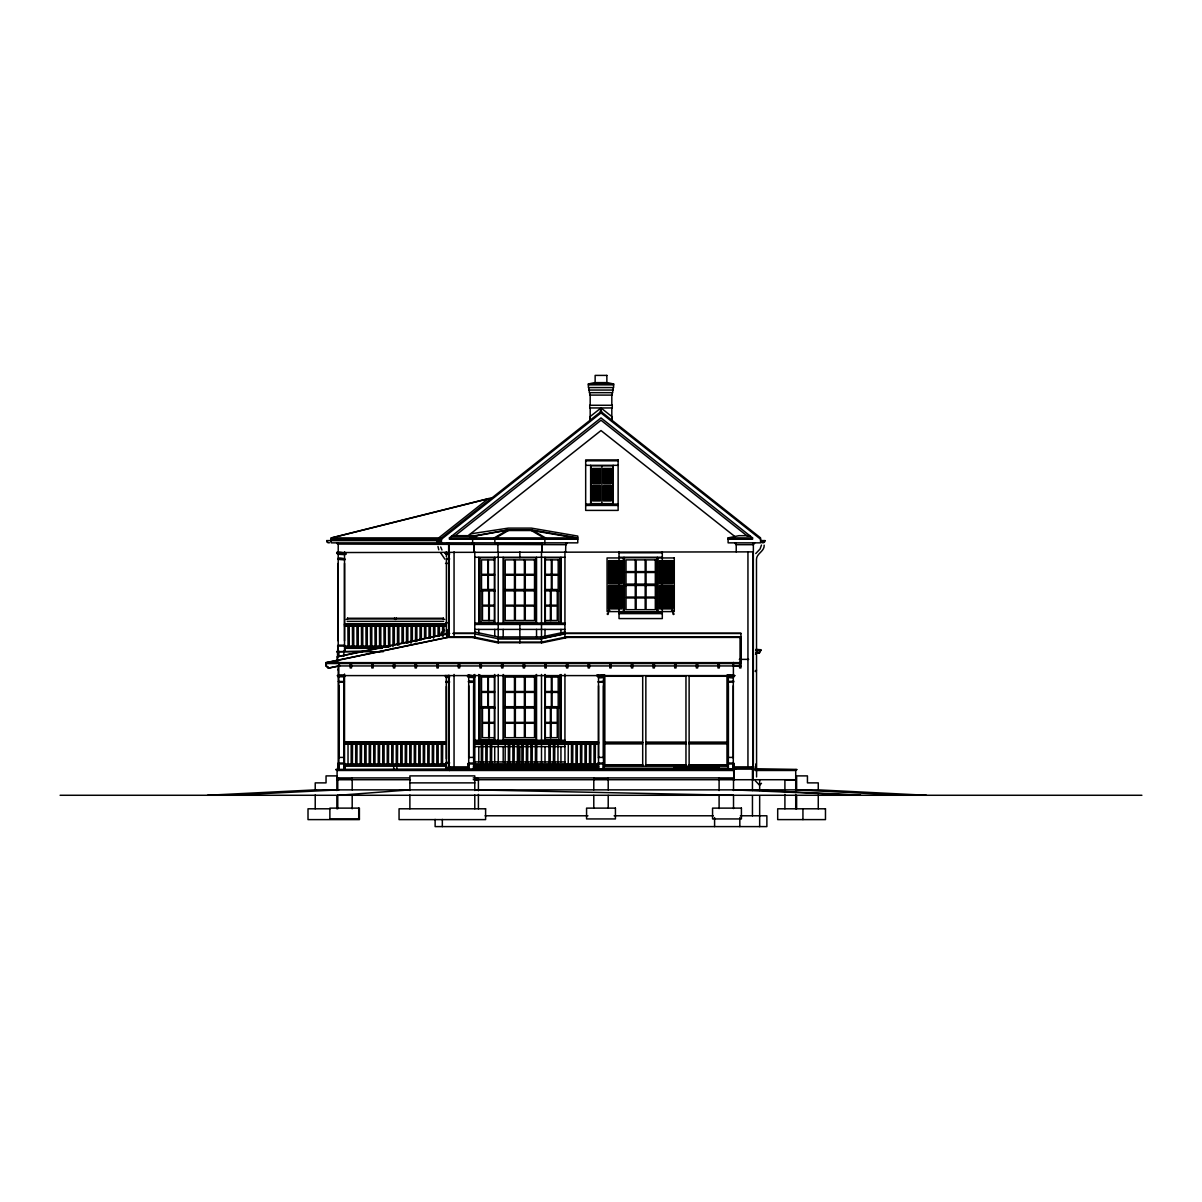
<?xml version="1.0" encoding="UTF-8"?>
<svg xmlns="http://www.w3.org/2000/svg" width="1202" height="1202" viewBox="0 0 1202 1202"><rect width="100%" height="100%" fill="white"/><g stroke="black" fill="none" stroke-linecap="round" stroke-linejoin="round"><path stroke-width="1.5" d="M449.548 636.865L325.862 662.633L326.148 666.208L328.912 668.117L339.625 665.878L338.949 662.678M733.4 665.908L733.4 662.542L733.4 674.923M740.056 662.633L740.056 637.421M343.847 768.904L343.952 763.045L338.784 763.045L338.213 763.946L338.228 768.904L338.784 763.045L338.228 763.946L344.523 763.946L343.952 763.045L343.847 768.904L343.847 674.923M473.663 674.923L473.663 768.904L473.768 763.045L468.6 763.045L468.029 768.904L468.6 763.045L468.044 763.946L604.155 763.946L603.584 763.045L598.416 763.045L598.521 768.904L598.521 674.923M603.479 674.923L603.479 768.904L603.584 763.045L604.155 763.946M733.295 768.904L733.4 763.045L728.232 763.045L727.661 763.946L733.971 763.946L733.4 763.045L733.295 768.904L733.295 675.599M473.663 768.904L473.768 763.045L474.339 768.904M603.479 768.904L603.479 762.368M473.588 544.686L473.077 543.785M754.736 542.853L753.353 544.686L736 544.686L734.843 542.853M497.297 542.853L497.388 543.635M727.676 763.946L728.232 763.045L727.661 768.904L728.337 762.368M761.467 545.047L760.04 549.044L755.742 553.551M764.172 545.182C764.577 551.357 756.689 553.341 756.479 559.185L756.584 776.943M331.166 540.6L330.866 541.726A2.194 2.194 0 0 0 331.166 540.6L331.226 539.247M760.626 539.247L601 412.932L441.435 539.247L440.248 542.553M327.845 542.553L326.659 540.6L441.329 540.6L441.074 541.726M671.542 610.586C674.052 607.746 671.587 616.806 674.247 613.967M445.131 553.16L449.548 552.544M449.548 677.432L446.167 677.432L445.04 675.599M472.461 542.853L472.687 543.635M597.169 675.599C599.437 682.075 613.922 671.933 596.943 675.599L596.943 674.923M755.712 653.062L759.439 653.062L760.866 650.357M542.027 544.13L541.786 551.868L541.877 542.853M542.207 542.853L541.847 543.71L497.853 543.71L497.478 542.853M727.766 681.474L733.851 681.218L733.295 682.39M338.228 763.946L338.784 763.045L338.889 768.904L338.799 662.527M468.044 763.946L468.6 763.045L468.705 768.904L468.705 674.923M597.845 763.946L598.416 763.045L597.845 768.904L598.521 762.384M444.605 630.329C435.364 634.551 447.685 638.502 441.134 634.491M337.537 651.033L338.213 645.173L344.553 645.219M338.213 763.045L337.537 768.904M468.705 768.228L445.717 768.243L446.393 762.384M733.536 682.03L728.337 682.12M755.487 654.219L756.509 652.836M755.487 671.572L756.509 670.19L755.157 671.047M344.523 563.362L344.523 640.891M338.213 640.891L338.213 563.362M343.847 685.741L343.847 758.086M338.889 758.086L338.889 685.741M473.663 685.741L473.663 758.086M446.393 758.762L446.393 686.417M468.705 758.086L468.705 685.741M603.479 685.741L603.479 758.086M599.197 756.734L598.521 757.41L603.479 757.41M598.521 758.086L598.521 685.741M733.295 685.741L733.295 758.086M728.337 758.086L728.337 685.741M761.482 783.313L759.574 785.222L755.262 780.714M469.937 537.895L471.68 536.212M577.771 539.247L449.428 539.247L449.428 537.895L577.771 537.895L531.239 529.917L508.506 529.917L474.94 535.671L472.641 537.895L472.641 542.853M474.835 537.895L477.059 535.746M345.545 552.544L344.643 553.401L337.206 552.544M344.749 675.599L343.847 676.456L337.987 675.599M566.773 542.853L565.872 544.686M474.565 675.599L473.663 676.456L467.803 675.599M604.381 675.599L603.479 676.456L597.619 675.599M734.197 675.599L733.295 676.456L727.435 675.599M612.043 420.324L612.043 416.718L601 407.974L589.957 416.718L589.957 420.324M438.73 537.895L488.343 498.62M601 407.974L600.264 412.166M331.226 540.6L331.226 537.895L441.435 537.895L601 411.58L760.565 537.895L760.565 542.853L728.111 542.853L728.111 537.895L738.929 535.671L749.763 535.671L747.193 535.972L601 420.234L454.807 535.972M449.428 537.895L601 417.905L752.572 537.895L752.572 539.247L728.111 539.247M468.209 535.671L601 430.556L734.843 536.513M603.659 682.075L604.035 681.218L598.115 681.819M494.247 537.895L506.553 530.683M451.561 536.212L474.384 536.212L508.506 529.917M495.765 537.895L508.341 530.533M609.79 610.586C607.145 607.746 609.594 616.806 607.085 613.967M331.226 537.895L492.294 497.628M331.797 537.895L488.087 498.83M344.583 676.756L338.153 676.756M344.583 676.531C348.37 674.547 334.366 674.547 338.153 676.531M607.31 382.612L613.621 383.964L613.621 387.57L588.379 387.57L588.379 383.964L594.689 382.612M449.548 633.259L337.311 656.638L337.311 661.115M337.311 656.863L449.548 633.484M326.764 662.633L447.805 637.421M331.872 662.482L325.862 663.639M333.946 661.851L337.687 661.07M327.951 668.117L338.799 665.908M564.94 632.057L541.501 636.925L498.229 636.94L474.79 632.057M564.94 633.634L541.501 638.517L498.229 638.517M564.94 633.86L541.501 638.743L498.229 638.743L474.79 633.86M564.94 637.24L541.501 642.123L498.229 642.123L474.79 637.24M352.411 646.781L353.764 646.781M356.919 646.781L358.271 646.781M361.426 646.781L362.779 646.781M370.441 646.781L371.794 646.781M374.949 646.781L376.301 646.781M379.456 646.781L380.809 646.781M351.179 764.652L352.532 764.652M352.411 764.893L352.532 743.662M355.687 764.652L357.039 764.652M356.919 764.893L357.039 743.662M360.194 764.652L361.547 764.652M361.426 764.893L361.547 743.662M364.702 764.652L366.054 764.652M369.209 764.652L370.562 764.652M370.441 764.893L370.562 743.662M373.717 764.652L375.069 764.652M374.949 764.893L375.069 743.662M378.224 764.652L379.577 764.652M379.456 764.893L379.577 743.662M382.732 764.652L384.084 764.652M387.239 764.652L388.592 764.652M388.471 764.893L388.592 743.662M391.747 764.652L393.099 764.652M392.979 764.893L393.099 743.662M396.254 764.652L397.607 764.652M397.486 764.893L397.607 743.662M400.762 764.652L402.114 764.652M405.269 764.652L406.622 764.652M406.501 764.893L406.622 743.662M409.777 764.652L411.129 764.652M411.009 764.893L411.129 743.662M414.284 764.652L415.637 764.652M415.516 764.893L415.637 743.662M418.792 764.652L420.144 764.652M423.299 764.652L424.652 764.652M424.531 764.893L424.652 743.662M427.807 764.652L429.159 764.652M429.039 764.893L429.159 743.662M432.314 764.652L433.667 764.652M433.546 764.893L433.667 743.662M436.822 764.652L438.174 764.652M441.329 764.652L442.682 764.652M442.561 764.893L442.682 743.662M482.573 764.893L482.678 743.662M487.08 764.893L487.186 743.662M491.588 764.893L491.693 743.662M505.11 764.893L505.216 743.662M509.618 764.893L509.723 743.662M514.125 764.893L514.231 743.662M518.633 764.893L518.738 743.662M523.14 764.893L523.246 743.662M527.648 764.893L527.753 743.662M532.155 764.893L532.261 743.662M536.663 764.893L536.768 743.662M550.185 764.893L550.291 743.662M554.693 764.893L554.798 743.662M568.215 764.893L568.321 743.662M572.723 764.893L572.828 743.662M577.23 764.893L577.336 743.662M581.738 764.893L581.843 743.662M586.245 764.893L586.351 743.662M590.753 764.893L590.858 743.662M595.26 764.893L595.366 743.662M338.663 665.878L339.625 665.878M338.889 795.273L409.882 789.864M207.495 795.273L315.675 789.864M230.033 795.273L338.889 789.864M588.379 383.964L613.621 383.964M588.379 384.865L613.621 384.865M585.674 460.817L618.128 460.817M585.674 465.324L618.128 465.324M592.661 468.975L600.324 468.975M603.479 468.975L611.142 468.975M592.661 470.328L600.324 470.328M603.479 470.328L611.142 470.328M592.661 471.68L600.324 471.68M603.479 471.68L611.142 471.68M592.661 473.032L600.324 473.032M603.479 473.032L611.142 473.032M592.661 474.384L600.324 474.384M603.479 474.384L611.142 474.384M592.661 475.737L600.324 475.737M603.479 475.737L611.142 475.737M592.661 477.089L600.324 477.089M603.479 477.089L611.142 477.089M592.661 478.441L600.324 478.441M603.479 478.441L611.142 478.441M592.661 479.793L600.324 479.793M603.479 479.793L611.142 479.793M592.661 481.146L600.324 481.146M603.479 481.146L611.142 481.146M592.661 482.498L600.324 482.498M603.479 482.498L611.142 482.498M592.661 486.104L600.324 486.104M603.479 486.104L611.142 486.104M592.661 487.456L600.324 487.456M603.479 487.456L611.142 487.456M592.661 488.808L600.324 488.808M603.479 488.808L611.142 488.808M592.661 490.161L600.324 490.161M603.479 490.161L611.142 490.161M592.661 491.513L600.324 491.513M603.479 491.513L611.142 491.513M592.661 492.865L600.324 492.865M603.479 492.865L611.142 492.865M592.661 494.217L600.324 494.217M603.479 494.217L611.142 494.217M592.661 495.57L600.324 495.57M603.479 495.57L611.142 495.57M592.661 496.922L600.324 496.922M603.479 496.922L611.142 496.922M592.661 498.274L600.324 498.274M603.479 498.274L611.142 498.274M592.661 499.626L600.324 499.626M603.479 499.626L611.142 499.626M585.674 504.089L618.128 504.089M585.674 505.441L618.128 505.441M507.439 530.533L532.291 530.533L575.202 537.895M470.493 533.868L508.341 528.114L531.389 528.114L577.771 536.077L577.771 542.853L331.226 542.853M454.01 535.671L474.94 535.671M728.111 537.895L752.572 537.895M331.121 539.247L441.435 539.247M765.073 540.6L760.626 540.6A2.194 2.194 0 0 0 762.819 542.808A2.194 2.194 0 0 0 765.013 540.6M761.467 542.162L764.172 542.162M437.889 542.357L440.503 542.357M753.353 551.868L336.635 552.544M619.03 552.77L662.302 552.77M449.548 553.401L445.386 552.544M449.548 554.377L446.167 554.377L445.161 553.326M474.79 557.277L564.94 557.277M619.03 557.277L662.302 557.277M495.224 557.728L479.102 557.728L479.102 622.636L494.488 622.636M544.506 557.728L560.628 557.728L560.628 622.636L545.242 622.636M446.393 558.434L449.548 558.434M338.213 559.336C355.311 561.244 335.854 555.594 338.032 559.291M446.393 559.336L449.548 559.336M494.593 559.877L481.521 559.877L481.521 574.301L494.593 574.301M608.648 560.913L621.719 560.913M659.628 560.913L672.669 560.913M608.648 562.266L621.719 562.266M659.628 562.266L672.669 562.266M445.521 563.392L448.226 563.392M608.648 563.618L621.719 563.618M659.628 563.618L672.669 563.618M608.648 564.97L621.719 564.97M659.628 564.97L672.669 564.97M608.648 566.322L621.719 566.322M659.628 566.322L672.669 566.322M608.648 567.675L621.719 567.675M659.628 567.675L672.669 567.675M608.648 569.027L621.719 569.027M659.628 569.027L672.669 569.027M608.648 570.379L621.719 570.379M659.628 570.379L672.669 570.379M608.648 571.731L621.719 571.731M659.628 571.731L672.669 571.731M608.648 573.084L621.719 573.084M659.628 573.084L672.669 573.084M608.648 574.436L621.719 574.436M659.628 574.436L672.669 574.436M494.593 575.202L481.521 575.202L481.521 589.506L494.593 589.506M608.648 575.788L621.719 575.788M659.628 575.788L672.669 575.788M608.648 577.14L621.719 577.14M659.628 577.14L672.669 577.14M608.648 578.493L621.719 578.493M659.628 578.493L672.669 578.493M608.648 579.845L621.719 579.845M659.628 579.845L672.669 579.845M608.648 581.197L621.719 581.197M659.628 581.197L672.669 581.197M608.648 582.549L621.719 582.549M659.628 582.549L672.669 582.549M624.439 585.449L656.893 585.449M608.648 585.96L621.719 585.96M659.628 585.96L672.669 585.96M608.648 587.312L621.719 587.312M659.628 587.312L672.669 587.312M608.648 588.664L621.719 588.664M659.628 588.664L672.669 588.664M503.638 589.506L536.092 589.506M608.648 590.017L621.719 590.017M659.628 590.017L672.669 590.017M495.224 590.858L479.929 590.858L479.929 557.728M503.638 590.858L536.092 590.858M544.506 590.858L559.801 590.858L559.801 557.728M608.648 591.369L621.719 591.369M659.628 591.369L672.669 591.369M608.648 592.721L621.719 592.721M659.628 592.721L672.669 592.721M608.648 594.073L621.719 594.073M659.628 594.073L672.669 594.073M608.648 595.426L621.719 595.426M659.628 595.426L672.669 595.426M608.648 596.778L621.719 596.778M659.628 596.778L672.669 596.778M608.648 598.13L621.719 598.13M659.628 598.13L672.669 598.13M608.648 599.482L621.719 599.482M659.628 599.482L672.669 599.482M608.648 600.835L621.719 600.835M659.628 600.835L672.669 600.835M608.648 602.187L621.719 602.187M659.628 602.187L672.669 602.187M608.648 603.539L621.719 603.539M659.628 603.539L672.669 603.539M608.648 604.891L621.719 604.891M659.628 604.891L672.669 604.891M493.992 605.177L482.483 605.177L482.483 590.858M545.738 605.177L557.262 605.177L557.262 590.858M493.992 606.078L482.483 606.078L482.483 620.502L493.992 620.502M545.738 606.078L557.262 606.078L557.262 620.502L545.738 620.502M608.648 606.244L621.719 606.244M659.628 606.244L672.669 606.244M608.648 607.596L621.719 607.596M659.628 607.596L672.669 607.596M656.893 611.713L624.439 611.818L624.439 557.728L656.893 557.728L656.893 611.818M619.03 612.269L662.302 612.269M619.03 613.621L662.302 613.621M347.573 618.264L443.358 618.264M347.573 618.94L443.358 618.94M394.557 619.165L394.557 618.053M396.239 619.165L396.36 618.053M346.236 619.391L347.318 619.391M394.917 619.391L395.999 619.391M443.598 619.391L444.68 619.391M480.56 622.531L495.224 622.531M503.638 622.531L536.092 622.531L536.092 557.728L503.638 557.728L503.638 622.636L536.092 622.636M544.506 622.531L559.17 622.531M445.521 622.726L448.226 622.726M474.79 623.087L564.94 623.087M344.523 623.988L446.393 623.988M345.77 624.349L347.799 624.349M394.451 624.349L396.48 624.349M443.132 624.349L445.161 624.349M344.523 624.439L446.393 624.439M474.79 624.439L564.94 624.439M344.523 624.664L446.393 624.664M344.523 625.791L446.393 625.791M344.523 626.017L446.393 626.017M474.79 629.397L564.94 629.397M453.154 633.259L474.79 633.259M564.94 633.259L740.958 633.259L740.958 637.421L567.644 637.421L542.643 642.679L497.087 642.679L472.085 637.466L446.904 637.421M453.154 633.484L474.79 633.484M564.94 633.484L740.958 633.484M453.154 636.865L474.79 636.865M564.94 636.865L740.958 636.865L740.958 663.534L325.862 663.534L326.418 666.193L329.093 667.936M337.537 646.075L388.021 646.075M345.199 647.202L388.021 647.202M345.199 648.329L382.431 648.329M755.863 649.726L760.986 650.357L755.818 650.357M366.7 651.033L336.635 651.709L383.273 651.709M756.013 652.145L759.589 652.145M755.712 652.836L758.988 653.062M739.32 659.372L748.696 659.372M325.862 662.633L740.958 662.633M733.4 665.653L739.606 665.653M338.694 665.938L739.606 665.938M350.158 666.193L351.51 666.193M371.794 666.193L373.146 666.193M393.43 666.193L394.782 666.193M415.066 666.193L416.418 666.193M436.927 666.193L438.279 666.193M458.338 666.193L459.69 666.193M479.974 666.193L481.326 666.193M501.61 666.193L502.962 666.193M523.246 666.193L524.598 666.193M544.882 666.193L546.234 666.193M566.518 666.193L567.87 666.193M588.154 666.193L589.506 666.193M609.79 666.193L611.142 666.193M631.426 666.193L632.778 666.193M653.062 666.193L654.414 666.193M674.698 666.193L676.05 666.193M696.334 666.193L697.686 666.193M717.97 666.193L719.322 666.193M739.606 666.193L740.958 666.193M338.213 669.093L338.032 669.95M444.935 675.599L449.548 675.599M446.393 676.456L449.548 676.456M494.593 677.072L481.521 677.072L481.521 691.496L494.593 691.496M449.548 681.489L445.837 681.489L446.212 682.345M598.521 681.489L598.521 682.39M343.847 682.12L338.889 682.12M473.663 682.12C465.595 683.322 467.353 679.761 474.234 681.474M598.521 682.12L603.479 682.12M446.393 682.39L449.548 682.39M494.593 692.397L481.521 692.397L481.521 706.701L494.593 706.701M503.638 706.701L536.092 706.701M495.224 708.053L479.929 708.053L479.929 674.923M503.638 708.053L536.092 708.053M544.506 708.053L559.801 708.053L559.801 674.923M493.992 722.372L482.483 722.372L482.483 708.053M545.738 722.372L557.262 722.372L557.262 708.053M493.992 723.273L482.483 723.273L482.483 737.697L493.992 737.697M545.738 723.273L557.262 723.273L557.262 737.697L545.738 737.697M480.56 739.726L495.224 739.726M503.638 674.923L503.638 739.831L536.092 739.726L536.092 674.923M544.506 739.726L559.17 739.726M494.488 739.831L479.102 739.831L479.102 674.923M503.638 739.831L536.092 739.831M545.242 739.831L560.628 739.831L560.628 674.923M474.79 740.282L564.94 740.282M474.79 741.634L564.94 741.634M344.193 741.859L446.062 741.859L446.062 743.888L344.193 743.888M473.663 741.859L598.521 741.859M344.193 742.31L446.062 742.31M473.663 742.31L598.521 742.31M604.831 742.31L642.694 742.31M645.85 742.31L685.966 742.31M689.122 742.31L726.985 742.31M344.193 742.535L446.062 742.535M473.663 742.535L598.521 742.535M604.831 742.535L642.694 742.535M645.85 742.535L685.966 742.535M689.122 742.535L726.985 742.535M344.193 743.662L446.062 743.662M473.663 743.662L598.521 743.662M473.663 743.888L598.521 743.888M604.831 743.888L642.694 743.888M645.85 743.888L685.966 743.888M689.122 743.888L726.985 743.888M474.79 746.592L534.695 746.592M536.543 746.592L564.94 746.592M338.889 757.41L343.847 757.41M468.705 757.41L473.663 757.41M728.337 757.41L733.295 757.41L732.619 756.734M474.79 761.918L534.695 761.918M536.543 761.918L564.94 761.918M446.363 762.429L449.548 762.429M445.717 763.285L449.548 763.285M474.339 764.622L597.845 764.622M604.831 764.848L642.694 764.848M645.85 764.848L685.966 764.848M689.122 764.848L726.985 764.848M344.869 765.073L445.386 765.073M474.339 765.073L597.845 765.073M604.831 765.073L642.694 765.073M645.85 765.073L685.966 765.073M689.122 765.073L726.985 765.073M474.339 766.2L597.845 766.2M604.155 766.2L727.661 766.2M468.029 766.876L448.196 766.876L448.196 768.228M473.438 766.876L598.701 766.876M733.971 766.876L753.804 766.876L753.804 768.228L733.971 768.228M675.824 767.552L719.096 767.552M576.314 767.958L597.454 767.958M473.438 768.228L597.845 768.228M603.479 768.183L728.337 768.183M754.961 768.904L797.076 769.581L754.961 769.581M733.971 769.13L753.128 769.13M337.086 770.482L734.197 770.482M754.976 770.482L795.724 770.482M409.597 777.919L337.762 777.919L337.762 789.864L795.724 789.864L903.904 795.273M473.257 777.919L733.52 777.919L733.52 790.54M474.79 778.596L478.396 778.596L478.396 790.766M337.762 779.272L352.186 779.272M593.788 779.272L608.212 779.272M719.096 779.272L733.52 779.272M410.423 779.722L337.086 779.722L337.086 769.581M473.257 779.722L795.724 779.722M474.79 779.948L478.396 779.948M795.724 779.948L784.906 779.948L784.906 790.766M409.882 782.878L474.79 782.878M337.311 789.864L315.224 789.864L315.224 782.878L326.042 782.878L326.042 775.891L336.86 775.891L336.86 790.525M796.625 789.864L818.261 789.864L926.442 795.273M60.1 795.273L1141.9 795.273M330.039 808.796L308.012 808.796L308.012 819.614L359.398 819.614L359.398 808.12L329.874 808.12L329.874 818.938L359.398 818.938M485.082 815.782L587.943 815.782M614.132 815.782L713.267 815.782M740.402 815.782L766.876 815.782L766.876 826.6L435.124 826.6L435.124 819.388M474.79 789.864L733.295 795.273M733.295 789.864L860.632 795.273L752.452 789.864M755.863 649.396L760.986 649.726M388.592 647.022L388.471 625.791M594.013 764.878L594.013 743.662M589.506 764.878L589.506 743.662M584.998 764.878L584.998 743.662M580.491 764.878L580.491 743.662M575.983 764.878L575.983 743.662M571.476 764.878L571.476 743.662M557.953 764.878L557.953 743.662M553.446 764.878L553.446 743.662M548.938 764.878L548.938 743.662M535.416 764.878L535.416 743.662M530.908 764.878L530.908 743.662M526.401 764.878L526.401 743.662M521.893 764.878L521.893 743.662M517.386 764.878L517.386 743.662M512.878 764.878L512.878 743.662M508.371 764.878L508.371 743.662M490.341 764.878L490.341 743.662M485.833 764.878L485.833 743.662M481.326 764.878L481.326 743.662M441.329 764.878L441.329 743.662M436.822 764.878L436.822 743.662M432.314 764.878L432.314 743.662M427.807 764.878L427.807 743.662M423.299 764.878L423.299 743.662M418.792 764.878L418.792 743.662M414.284 764.878L414.284 743.662M409.777 764.878L409.777 743.662M405.269 764.878L405.269 743.662M400.762 764.878L400.762 743.662M396.254 764.878L396.254 743.662M391.747 764.878L391.747 743.662M387.239 764.878L387.239 743.662M382.732 764.878L382.732 743.662M378.224 764.878L378.224 743.662M373.717 764.878L373.717 743.662M369.209 764.878L369.209 743.662M364.702 764.878L364.702 743.662M360.194 764.878L360.194 743.662M355.687 764.878L355.687 743.662M351.179 764.878L351.179 743.662M348.024 764.652L346.777 764.893M326.073 665.638L328.912 668.117M337.627 544.055L566.097 544.686L567.224 542.853M533.192 530.683L545.498 537.895M531.239 529.917L532.291 530.533M531.389 530.533L543.965 537.895M447.7 543.74L447.264 542.853M337.266 543.74L336.83 542.853M437.994 542.553L436.867 540.6A2.194 2.194 0 0 0 439.121 542.808A2.194 2.194 0 0 0 441.329 540.6M601 410.228L601.736 412.166M472.912 542.853L473.813 543.71M733.295 762.384L733.971 779.722M344.523 645.173L345.199 651.033M344.523 763.045L345.199 768.904M440.548 552.71L444.89 559.185M441.96 550.035L440.698 547M327.019 541.726L326.779 540.6A2.194 2.194 0 0 0 329.543 542.733M438.79 549.795L437.964 546.504M734.647 675.599C732.334 682.12 717.925 671.888 734.873 675.599L337.311 675.599M344.523 768.904L344.523 674.022M603.584 763.045L604.155 768.904M542.403 542.853L542.147 544.01M728.232 763.045L728.337 768.904L728.337 674.923M818.261 789.864L818.261 782.878L807.443 782.878L807.443 775.891L796.625 775.891L796.625 790.525M818.261 795.033L818.261 808.796M802.936 808.796L802.936 819.614M796.625 796.009L796.625 808.796M795.724 769.581L795.724 790.766M795.724 794.372L795.724 808.796M784.906 794.372L784.906 808.796M759.664 779.722L759.664 790.54M759.664 795.949L759.664 826.6M755.833 763.946L755.833 768.904M753.353 542.853L753.353 766.876M753.128 768.228L753.128 779.722M752.903 551.868L752.903 766.876M752.452 766.876L752.452 790.54M752.452 795.949L752.452 815.782M747.944 551.868L747.944 766.876M740.958 637.766L740.958 667.936L739.606 667.936L739.606 662.542M739.831 817.585L739.831 826.6M736.225 542.853L736.225 551.868M734.197 769.581L734.197 779.722M733.52 795.348L733.52 808.57M726.985 766.2L726.985 676.275L689.122 676.275L689.122 766.2M719.322 662.693L719.322 667.936L717.97 667.936L717.97 662.693M719.096 766.876L719.096 768.228M719.096 777.919L719.096 790.54M719.096 795.348L719.096 808.57M717.293 766.876L717.293 768.904M714.589 817.585L714.589 826.6M697.686 662.693L697.686 667.936L696.334 667.936L696.334 662.693M685.966 766.2L685.966 676.275L645.85 676.275L645.85 766.2M676.05 662.693L676.05 667.936L674.698 667.936L674.698 662.693M675.824 766.876L675.824 768.228M674.022 766.876L674.022 768.904M662.302 551.868L662.302 618.579L619.03 618.579L619.03 551.868M657.344 557.277L657.344 612.269M655.315 585.449L655.315 597.063L646.075 597.063L646.075 585.449M654.414 662.693L654.414 667.936L653.062 667.936L653.062 662.693M646.075 584.097L646.075 572.498L655.315 572.498L655.315 584.097L626.017 584.097L626.017 572.498L635.257 572.498L635.257 584.097M645.173 584.097L645.173 572.498L636.158 572.498L636.158 584.097M645.173 585.449L645.173 597.063L636.158 597.063L636.158 585.449M642.694 766.2L642.694 676.275L604.831 676.275L604.831 766.2M635.257 585.449L635.257 597.063L626.017 597.063L626.017 585.449M632.778 662.693L632.778 667.936L631.426 667.936L631.426 662.693M623.988 557.277L623.988 612.269M613.17 387.57L613.17 390.049L588.83 390.049L588.83 387.57M613.17 465.324L613.17 504.089M612.72 390.049L612.72 392.663L589.28 392.663L589.28 390.049M612.269 392.663L612.269 395.097L589.731 395.097L589.731 392.663M611.818 395.097L611.818 405.269M611.818 407.944L611.818 420.7M611.142 662.693L611.142 667.936L609.79 667.936L609.79 662.693M608.212 777.919L608.212 789.864M608.212 795.348L608.212 808.12M601.902 465.775L601.902 503.638M593.788 777.919L593.788 789.864M593.788 795.348L593.788 808.12M590.633 465.324L590.633 504.089M590.182 395.097L590.182 405.269M590.182 407.944L590.182 420.7M589.506 662.693L589.506 667.936L588.154 667.936L588.154 662.693M567.87 662.693L567.87 667.936L566.518 667.936L566.518 662.693M566.292 766.876L566.292 768.228M565.841 542.853L565.616 551.868M564.94 551.823L564.94 638.142M564.94 674.202L564.94 766.876M560.943 557.277L560.943 623.087M560.943 629.397L560.943 632.898M560.943 674.472L560.943 740.282M560.943 746.592L560.943 761.918M559.306 766.2L559.306 768.904M558.855 591.354L558.855 622.636M558.855 706.701L558.855 739.831M556.15 766.2L556.15 768.904M552.003 559.877L552.003 574.301M552.003 575.202L552.003 589.506M552.003 677.072L552.003 691.496M552.003 692.397L552.003 706.701M551.357 559.877L551.357 574.301M551.357 575.202L551.357 589.506M551.357 677.072L551.357 691.496M551.357 692.397L551.357 706.701M551.042 590.858L551.042 605.177M551.042 606.078L551.042 620.502M551.042 708.053L551.042 722.372M551.042 723.273L551.042 737.697M550.396 590.858L550.396 605.177M550.396 606.078L550.396 620.502M550.396 708.053L550.396 722.372M550.396 723.273L550.396 737.697M546.234 662.693L546.234 667.936L544.882 667.936L544.882 662.693M545.332 557.728L545.332 622.636M545.332 674.923L545.332 739.831M544.867 537.895L544.867 542.853M545.002 557.277L545.002 623.087M545.002 629.397L545.002 636.204M545.002 674.472L545.002 740.282M545.002 746.592L545.002 761.918M542.057 766.876L542.057 768.228M541.501 551.823L541.501 643.01M541.501 674.472L541.501 741.634M541.501 743.287L541.501 770.166M536.543 557.277L536.543 623.087M536.543 629.397L536.543 636.94M536.543 674.472L536.543 740.282M534.514 589.506L534.514 575.202L525.274 575.202L525.274 589.506M534.514 590.858L534.514 605.177L525.274 605.177L525.274 590.858M534.514 706.701L534.514 692.397L525.274 692.397L525.274 706.701M534.514 708.053L534.514 722.372L525.274 722.372L525.274 708.053M524.598 662.693L524.598 667.936L523.246 667.936L523.246 662.693M524.372 589.506L524.372 575.202L515.357 575.202L515.357 589.506M524.372 590.858L524.372 605.177L515.357 605.177L515.357 590.858M524.372 706.701L524.372 692.397L515.357 692.397L515.357 706.701M524.372 708.053L524.372 722.372L515.357 722.372L515.357 708.053M519.865 551.868L519.865 557.728M519.865 622.636L519.865 643.01M519.865 746.592L519.865 761.918M516.034 766.2L516.034 768.904M514.456 589.506L514.456 575.202L505.216 575.202L505.216 589.506M514.456 590.858L514.456 605.177L505.216 605.177L505.216 590.858M514.456 706.701L514.456 692.397L505.216 692.397L505.216 706.701M514.456 708.053L514.456 722.372L505.216 722.372L505.216 708.053M512.878 766.2L512.878 768.904M503.187 557.277L503.187 623.087M503.187 629.397L503.187 636.94M503.187 674.472L503.187 740.282M503.187 746.592L503.187 761.918M502.962 662.693L502.962 667.936L501.61 667.936L501.61 662.693M498.229 551.823L498.229 643.01M498.229 674.472L498.229 741.634M498.229 743.287L498.229 770.166M497.853 542.853L497.944 551.868M497.673 766.876L497.673 768.228M494.863 537.895L494.863 542.853M494.728 557.277L494.728 623.087M494.728 629.397L494.728 636.204M494.728 674.472L494.728 740.282M494.728 746.592L494.728 761.918M494.398 557.728L494.398 622.636M494.398 674.923L494.398 739.831M489.334 590.858L489.334 605.177M489.334 606.078L489.334 620.502M489.334 708.053L489.334 722.372M489.334 723.273L489.334 737.697M488.688 590.858L488.688 605.177M488.688 606.078L488.688 620.502M488.688 708.053L488.688 722.372M488.688 723.273L488.688 737.697M488.373 559.877L488.373 574.301M488.373 575.202L488.373 589.506M488.373 677.072L488.373 691.496M488.373 692.397L488.373 706.701M487.742 559.877L487.742 574.301M487.742 575.202L487.742 589.506M487.742 677.072L487.742 691.496M487.742 692.397L487.742 706.701M481.326 662.693L481.326 667.936L479.974 667.936L479.974 662.693M480.875 591.354L480.875 622.636M480.875 706.701L480.875 739.831M478.787 557.277L478.787 623.087M478.787 629.397L478.787 632.898M478.787 674.472L478.787 740.282M478.787 746.592L478.787 761.918M478.396 794.372L478.396 808.796M474.79 551.823L474.79 638.142M474.79 674.472L474.79 766.876M474.79 790.525L474.79 775.891L409.882 775.891L409.882 790.525M474.79 795.033L474.79 808.796M474.114 542.853L474.114 551.868M473.888 542.853L473.888 551.868M473.438 542.853L473.438 544.686M459.69 662.693L459.69 667.936L458.338 667.936L458.338 662.693M454.055 551.868L454.055 637.06L448.647 637.06L448.647 542.853M454.055 674.472L454.055 766.876M449.548 766.876L449.548 770.557M449.097 551.868L449.097 637.06M449.097 675.434L449.097 766.876M448.872 542.853L448.872 551.868M448.647 675.434L448.647 766.876M447.069 629.653L447.069 637.15M446.393 551.868L446.393 556.796M446.393 560.087L446.393 635.272M446.288 676.456L446.393 768.904M443.914 625.791L443.914 632.868M443.688 621.389L347.228 621.389M443.358 618.053L443.358 619.135M442.561 625.791L442.561 634.626M442.336 819.388L442.336 826.6M441.435 537.895L441.435 542.853M439.406 625.791L439.406 636.399M438.279 662.693L438.279 667.936L436.927 667.936L436.927 662.693M438.174 743.662L438.174 764.878M438.054 625.791L438.054 636.399M434.899 625.791L434.899 636.399M433.546 625.791L433.546 638.172M430.391 625.791L430.391 638.172M429.039 625.791L429.039 638.172M425.884 625.791L425.884 638.172M424.531 625.791L424.531 638.172M421.376 625.791L421.376 639.93M420.144 743.662L420.144 764.878M420.024 625.791L420.024 639.93M416.869 625.791L416.869 641.703M416.418 662.693L416.418 667.936L415.066 667.936L415.066 662.693M415.516 625.791L415.516 641.703M412.361 625.791L412.361 641.703M411.009 625.791L411.009 643.28M409.882 795.033L409.882 808.796M407.854 625.791L407.854 643.28M406.501 625.791L406.501 643.28M403.346 625.791L403.346 643.476M402.114 743.662L402.114 764.878M401.994 625.791L401.994 643.476M398.839 625.791L398.839 645.234M397.486 625.791L397.486 645.234M396.87 766.2L396.87 768.904M394.782 662.693L394.782 667.936L393.43 667.936L393.43 662.693M394.331 625.791L394.331 645.234M393.715 766.2L393.715 768.904M392.979 625.791L392.979 646.781M389.824 625.791L389.824 646.781M385.316 625.791L385.316 647.007L384.084 647.022L383.964 625.791M384.084 743.662L384.084 764.878M380.809 625.791L380.809 647.007L379.577 647.022L379.456 625.791M376.301 625.791L376.301 647.007L375.069 647.022L374.949 625.791M373.146 662.693L373.146 667.936L371.794 667.936L371.794 662.693M371.794 625.791L371.794 647.007L370.562 647.022L370.441 625.791M367.286 625.791L367.286 647.007L366.054 647.022L365.934 625.791M366.054 743.662L366.054 764.878M362.779 625.791L362.779 647.007L361.547 647.022L361.426 625.791M358.722 808.12L358.722 818.938M358.271 625.791L358.271 647.007L357.039 647.022L356.919 625.791M353.764 625.791L353.764 647.007L352.532 647.022L352.411 625.791M352.186 777.919L352.186 789.864M352.186 795.033L352.186 808.796M351.51 662.693L351.51 667.936L350.158 667.936L350.158 662.693M349.256 625.791L349.256 647.007L348.024 647.022L347.904 625.791M348.024 743.662L348.024 764.878M347.573 618.053L347.573 619.135M344.523 551.868L344.523 651.033M344.418 681.474L338.333 681.474M343.847 651.033L343.847 656.442M338.889 651.033L338.889 656.442M338.799 659.943L338.799 660.845M338.438 777.919L338.438 779.722M338.213 542.853L338.213 651.033M338.213 666.133L338.228 768.904M337.762 795.033L337.762 808.796M337.537 651.709L337.537 660.875M336.86 796.009L336.86 808.796M315.224 795.033L315.224 808.796M337.882 554.227C359.744 556.09 330.685 548.773 337.882 554.227M468.479 677.267C485.608 678.709 462.169 671.828 468.479 677.267M606.86 375.4L595.14 375.4L595.14 382.612L606.86 382.612L606.86 375.4M612.269 405.269L589.731 405.269L589.731 407.944L612.269 407.944L612.269 405.269M618.128 459.915L585.674 459.915L585.674 510.399L618.128 510.399L618.128 459.915M612.72 465.775L591.083 465.775L591.083 503.638L612.72 503.638L612.72 465.775M600.324 468.479L592.661 468.479L592.661 483.805L600.324 483.805L600.324 468.479M611.142 468.479L603.479 468.479L603.479 483.805L611.142 483.805L611.142 468.479M600.324 485.608L592.661 485.608L592.661 500.933L600.324 500.933L600.324 485.608M611.142 485.608L603.479 485.608L603.479 500.933L611.142 500.933L611.142 485.608M623.312 557.953L607.055 557.953L607.1 611.593L623.312 611.593L623.282 557.953M674.277 557.953L658.02 557.953L658.02 611.593L674.277 611.593L674.277 557.953M514.456 559.877L505.216 559.877L505.216 574.301L514.456 574.301L514.456 559.877M524.372 559.877L515.357 559.877L515.357 574.301L524.372 574.301L524.372 559.877M534.514 559.877L525.274 559.877L525.274 574.301L534.514 574.301L534.514 559.877M558.209 559.877L545.137 559.877L545.137 574.301L558.209 574.301L558.209 559.877M635.257 559.877L626.017 559.877L626.017 571.596L635.257 571.596L635.257 559.877M645.173 559.877L636.158 559.877L636.158 571.596L645.173 571.596L645.173 559.877M655.315 559.877L646.075 559.877L646.075 571.596L655.315 571.596L655.315 559.877M621.704 560.658L608.633 560.658L608.633 583.871L621.704 583.871L621.704 560.658M672.699 560.658L659.643 560.658L659.643 583.871L672.699 583.871L672.699 560.658M558.209 575.202L545.137 575.202L545.137 589.506L558.209 589.506L558.209 575.202M621.704 585.674L608.633 585.674L608.633 608.888L621.704 608.888L621.704 585.674M672.699 585.674L659.643 585.674L659.643 608.888L672.699 608.888L672.699 585.674M635.257 597.965L626.017 597.965L626.017 609.684L635.257 609.684L635.257 597.965M645.173 597.965L636.158 597.965L636.158 609.684L645.173 609.684L645.173 597.965M655.315 597.965L646.075 597.965L646.075 609.684L655.315 609.684L655.315 597.965M514.456 606.078L505.216 606.078L505.216 620.502L514.456 620.502L514.456 606.078M524.372 606.078L515.357 606.078L515.357 620.502L524.372 620.502L524.372 606.078M534.514 606.078L525.274 606.078L525.274 620.502L534.514 620.502L534.514 606.078M514.456 677.072L505.216 677.072L505.216 691.496L514.456 691.496L514.456 677.072M524.372 677.072L515.357 677.072L515.357 691.496L524.372 691.496L524.372 677.072M534.514 677.072L525.274 677.072L525.274 691.496L534.514 691.496L534.514 677.072M558.209 677.072L545.137 677.072L545.137 691.496L558.209 691.496L558.209 677.072M558.209 692.397L545.137 692.397L545.137 706.701L558.209 706.701L558.209 692.397M514.456 723.273L505.216 723.273L505.216 737.697L514.456 737.697L514.456 723.273M524.372 723.273L515.357 723.273L515.357 737.697L524.372 737.697L524.372 723.273M534.514 723.273L525.274 723.273L525.274 737.697L534.514 737.697L534.514 723.273M445.386 763.946L344.869 763.946L344.869 766.2L445.386 766.2L445.386 763.946M735.549 768.904L335.734 769.581L735.549 768.904M615.424 808.12L586.576 808.12L586.576 818.938L615.424 818.938L615.424 808.12M741.409 808.12L712.561 808.12L712.561 818.938L741.409 818.938L741.409 808.12M485.608 808.796L399.064 808.796L399.064 819.614L485.608 819.614L485.608 808.796M825.473 808.796L777.694 808.796L777.694 819.614L825.473 819.614L825.473 808.796M733.971 763.946L733.4 763.045L733.956 768.904L733.4 763.045L733.956 763.946"/></g></svg>
